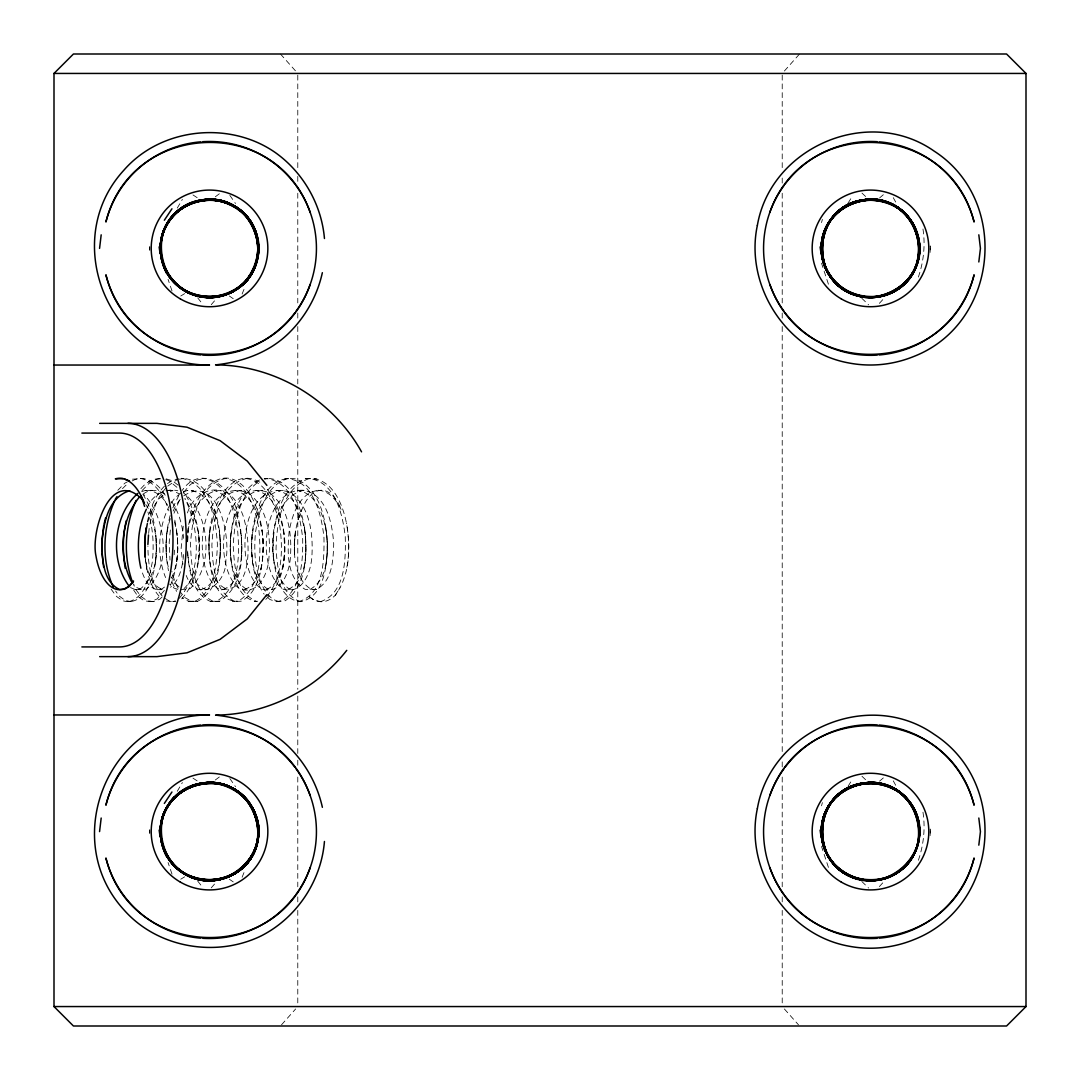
<?xml version="1.0" encoding="UTF-8"?>
<svg xmlns="http://www.w3.org/2000/svg" width="1080" height="1080" viewBox="0 0 1080 1080"><rect width="100%" height="100%" fill="white"/><g stroke="black" fill="none" stroke-linecap="round" stroke-linejoin="round"><path stroke-width="0.75" stroke-dasharray="5 3.75" d="M149.783 249.601L149.81 246.294M149.783 832.802L149.81 829.494M321.543 601.722L313.862 600.17L307.922 595.39A61.722 30.861 -90 0 0 335.165 595.39C348.664 577.125 350.406 552.798 347.639 530.901C345.006 508.572 333.49 475.011 305.478 478.67C277.303 489.753 272.93 526.068 273.038 552.623C274.766 570.564 278.397 599.886 300.942 601.695C325.188 595.998 326.97 564.287 327.416 543.375C325.822 519.548 320.436 489.753 296.325 479.021C266.328 473.337 254.259 511.151 252.14 534.506C250.398 554.877 252.275 576.895 264.127 594.149M930.096 252.437L930.231 247.941M930.096 835.637L930.231 831.141M187.623 552.865C189.162 570.375 192.186 593.474 210.303 601.398L219.402 601.304C246.875 584.631 243.769 543.551 237.897 515.875C234.644 489.78 202.298 461.403 182.075 490.523M187.623 541.85C184.167 510.381 216.851 450.846 248.71 492.156C259.16 508.248 262.94 527.648 263.331 546.588C262.319 565.852 260.361 590.936 241.367 601.128C210.411 604.8 208.319 559.899 209.115 538.002C209.25 511.961 229.216 461.241 262.602 483.908M252.14 534.506L251.546 548.775L252.585 562.586M188.339 601.25L197.424 601.438C221.792 588.695 221.346 554.985 219.497 530.901C216.23 509.895 207.36 479.075 181.629 478.292C209.966 484.394 215.933 519.858 217.391 544.361C216.662 564.313 215.136 591.462 194.684 601.358L188.339 601.25L182.183 597.875M259.51 479.993C234.671 492.561 230.58 525.42 230.175 550.53C231.755 568.796 234.657 598.333 257 601.56C236.183 593.231 234.333 566.001 233.253 546.642C234.117 522.976 238.856 495.005 259.929 480.803M187.65 540.081C186.354 503.888 223.276 463.752 242.784 514.917C250.304 536.355 255.326 596.444 217.782 588.654C189.81 566.582 199.463 475.092 248.198 492.872C267.8 507.735 270.837 535.437 268.906 558.32C267.975 573.507 258.512 595.661 239.625 588.87C211.086 567.392 220.536 476.064 268.988 492.548C288.927 506.831 292.046 534.587 290.399 557.307C289.494 572.562 280.719 595.283 261.454 589.059C232.362 568.215 241.65 477.023 289.778 492.237C310.041 505.94 313.254 533.736 311.891 556.294C310.986 571.644 302.9 594.864 283.298 589.221C255.042 570.281 261.913 487.35 304.088 490.293C327.105 495.396 332.37 523.935 333.707 543.996C333.221 559.818 332.384 581.607 316.116 589.477L305.141 589.356C286.092 577.989 287.321 550.827 289.17 531.428C292.113 514.337 300.497 489.74 321.543 490.28M241.394 557.901L241.866 543.848L240.692 529.578M181.683 598.86C207.198 570.145 203.04 522.072 183.492 491.171M174.177 554.742L174.46 550.112M209.669 531.846L208.764 546.129L209.507 560.075M219.875 559.17L220.509 545.184L219.497 530.901M170.492 585.252C179.01 564.57 179.415 541.283 174.69 519.615M273.389 535.842L272.957 550.098L274.144 563.827M187.637 541.62L188.46 530.523M198.356 560.439L199.138 546.507L198.275 532.224M111.051 589.059L116.411 596.363L122.431 600.629C143.937 607.27 153.374 579.38 155.277 562.937C158.058 539.568 155.425 514.39 142.83 494.1M176.823 561.695L177.755 547.83L177.039 533.561M230.904 533.169L230.148 547.452L231.039 561.344M170.1 515.524C165.497 533.52 164.606 552.461 168.494 570.672M155.277 562.937L156.357 549.153L155.804 534.884M170.343 529.983L169.182 542.646L170.006 560.048M148.662 533.412L149.323 527.081M167.265 529.214L166.05 543.47L166.482 557.537M183.627 554.513C182.412 566.109 180.198 579.663 170.505 587.25M325.796 566.271L327.281 552.731L327.146 538.501L325.363 524.367M276.224 601.682L285.309 600.71C306.261 586.116 307.22 556.294 305.127 532.953C302.643 510.462 292.275 476.55 264.195 478.427C292.829 479.993 300.483 515.768 302.684 539.014C302.954 560.29 301.941 587.358 282.555 600.548L276.224 601.682L269.959 599.508L265.288 595.229M304.196 567.473C306.68 553.649 306.342 539.5 304.209 525.663M265.775 599.373C294.125 573.601 288.562 514.876 265.559 487.08M282.596 568.661C285.201 554.904 285.053 540.797 283.055 526.959M260.969 569.835C263.696 556.146 263.736 542.079 261.887 528.269M183.236 526.19L181.089 549.018L182.898 564.273M147.406 521.856C150.08 508.505 155.304 495.058 165.213 485.393M149.999 524.083C152.698 510.813 157.1 497.016 166.766 487.148M346.869 567.257C349.677 552.69 349.029 537.638 346.491 523.071M821.543 222.588L822.38 219.388M821.543 805.788L822.38 802.589M170.316 518.602C165.132 534.668 164.754 552.177 168.615 568.58M147.825 522.086C150.889 511.313 155.642 499.973 165.267 493.533M172.827 507.803L180.144 492.764M173.988 513.243L180.333 498.11M918.365 277.074C923.67 261.738 925.466 244.863 922.941 228.798M918.365 860.274C923.67 844.938 925.466 828.063 922.941 811.998M318.236 490.28C329.441 490.806 336.825 500.675 341.348 509.936A49.721 24.867 90 0 0 301.752 509.936C295.542 524.178 293.396 539.946 294.611 555.376L294.327 543.065L295.447 530.928C293.598 550.463 292.275 577.503 311.148 589.288L316.116 589.477M297.959 519.656L301.752 509.936M242.109 294.043L245.079 286.673M242.109 877.244L245.079 869.873M171.531 578.083C179.618 560.061 179.226 539.042 173.988 520.29M187.447 512.919C191.916 498.488 205.376 487.094 221.009 490.604M169.493 505.494C158.207 527.432 156.33 554.58 165.578 577.571M173.124 511.096L176.013 505.062L181.292 497.867M147.096 507.735C152.01 495.599 164.741 487.553 177.822 490.779M164.363 590.409L156.978 599.009L150.741 601.587L144.396 600.871L138.321 596.889L131.625 587.088M177.282 208.062L182.385 199.368M177.282 791.262L182.385 782.568M848.111 203.026L852.471 196.034M848.111 786.226L852.471 779.234M335.165 595.39L340.025 587.709M171.234 503.064L174.717 498.19L180.671 493.128M266.639 596.714C282.704 577.355 282.974 549.909 279.815 526.149C275.94 506.776 267.057 479.439 243.554 478.346M211.248 304.668L215.244 300.038M211.248 887.868L215.244 883.238M183.627 492.237L190.431 484.529L197.951 479.79L205.848 478.278M784.39 71.01L799.538 54M281.543 1024.785L295.61 1008.99M879.363 303.372L883.575 298.769M879.363 886.572L883.575 881.968M167.751 486.081L177.296 479.52M140.886 488.646L145.489 483.745L153.09 479.412L160.988 478.332M178.916 598.604C202.757 571.874 199.368 528.863 184.896 498.258M142.061 490.59L149.026 483.408L156.641 479.264L161.393 478.724M117.801 490.293L124.794 483.206L127.346 481.869M122.472 488.646L128.331 482.895M162.054 597.024L159.732 599.251L153.482 601.641L150.741 601.587M879.538 197.978L884.101 194.062M879.538 781.178L884.101 777.263M183.681 495.882C218.579 472.716 230.796 537.678 225.869 560.304C226.773 584.51 197.451 604.935 186.232 575.492M183.978 588.6C207.198 566.055 201.96 524.3 185.044 499.217M215.339 196.776L220.212 193.131M215.339 779.976L220.212 776.331M164.484 587.075L162.135 588.816L157.194 589.68C147.947 587.655 143.856 577.813 141.372 569.646M143.249 494.073C149.431 488.849 158.747 489.699 164.97 494.424M167.454 483.543L173.732 479.682L178.47 478.845M180.751 296.015L184.68 293.612M180.751 879.215L184.68 876.812M310.109 589.41C329.265 578.367 328.077 551.164 326.349 531.887C323.325 515.43 316.615 493.263 297.473 490.28M132.165 480.964C144.99 473.364 159.314 484.461 165.483 495.707M288.266 589.518C307.706 579.272 306.585 551.934 305.127 532.953C302.225 516.267 295.799 494.046 276.696 490.307M166.361 601.074L172.706 601.493L175.19 600.332M266.423 589.613C286.106 580.19 285.107 552.704 283.878 534.019C281.111 517.104 274.968 494.843 255.933 490.361M183.236 492.102L187.07 490.563L193.685 490.509M244.566 589.667C264.506 581.108 263.615 553.46 262.629 535.086C260.01 517.941 254.111 495.639 235.157 490.442M128.763 601.668C145.463 597.092 149.526 576.95 152.267 562.167C154.076 545.413 153.252 528.12 147.906 512.042M288.401 478.454C265.14 484.974 258.363 512.649 255.339 533.682C253.827 553.567 254.907 575.168 266.085 592.353M170.343 491.279L172.922 490.415M222.723 589.707C242.865 582.026 242.136 554.216 241.38 536.166C238.896 518.792 233.226 496.449 214.38 490.536M141.656 491.63L145.53 490.388L152.145 490.347M264.627 479.345L267.759 478.373M200.88 589.721C221.211 582.971 220.644 554.971 220.104 537.233C217.89 518.711 210.303 489.901 187.07 490.563M320.18 601.722C345.776 593.528 345.749 558.644 345.249 536.342C342.59 514.39 335.313 481.653 309.042 478.575C281.462 488.565 276.601 523.652 276.048 549.288C277.506 567.932 279.801 595.296 300.942 601.695M247.118 478.319C218.903 485.19 213.179 520.587 211.882 545.306C212.76 565.015 214.407 592.205 235.022 601.452M226.476 478.278C198.113 484.083 192.038 519.561 190.525 543.969C191.174 564.03 192.659 591.179 213.044 601.317L219.402 601.304M298.202 601.708C323.987 594.688 324.243 559.589 323.973 537.678C321.624 514.742 313.457 478.913 284.837 478.535M304.088 490.293C267.948 496.949 262.467 569.687 289.305 589.126L294.273 589.572M178.875 479.277L185.207 478.305M254.246 601.614L257.418 601.209M130.478 587.588L135.351 589.626L140.306 589.005C162.783 570.605 158.436 534.249 148.784 509.868M283.325 490.334C260.037 492.237 253.584 520.979 251.708 540.149C251.478 556.956 251.964 578.651 267.476 588.951L272.43 589.639M132.435 479.169L143.924 478.454M135.351 589.626L146.313 589.1C172.112 568.12 165.807 517.077 144.153 494.87M232.281 601.519L238.626 601.007C262.184 585.927 261.158 552.191 258.647 527.458C254.894 507.803 246.456 480.37 222.912 478.292M262.548 490.401C239.261 491.373 232.416 520.142 230.404 539.082C229.972 556.133 230.364 577.827 245.632 588.749L250.574 589.694M241.772 490.495C218.511 490.509 211.248 519.305 209.115 538.002C208.697 555.498 208.278 583.632 228.731 589.721M210.303 601.398L216.648 601.196C240.584 587.034 239.638 553.176 237.465 528.768C233.847 508.829 225.815 481.329 202.271 478.278M157.194 589.68L163.202 589.653C150.498 585.765 147.366 570.402 145.436 558.913C146.84 572.683 150.404 587.142 160.258 597.389M180.535 589.707L189.986 588.721C214.596 565.569 209.669 512.865 183.249 492.764M305.478 478.67L316.98 478.832M172.706 601.493L175.46 601.56L169.114 600.952L163.026 597.078M197.424 601.438L191.079 601.142L184.95 597.577L180.347 592.043M167.94 490.55L172.841 490.806L179.185 493.776M145.53 490.388C155.223 489.767 163.134 497.03 167.508 505.062M153.482 601.641L147.15 600.723L141.102 596.565L135.729 589.37L133.839 585.158M131.504 601.695L125.186 600.467L119.192 596.012L115.655 591.043M165.699 479.655L168.831 480.546L178.119 488.308M206.888 589.721C191.619 585.86 188.946 566.487 187.704 553.149M166.131 478.845L172.395 480.762L179.753 486.338M177.809 589.329L174.123 588.168L169.547 584.051M140.346 478.4C155.844 481.464 164.498 496.962 168.899 510.867M278.964 601.641L272.714 599.292L266.922 593.757M141.358 589.586L136.499 587.412L133.15 583.875M192.982 194.94L198.329 198.45M192.982 778.14L198.329 781.65M229.325 296.001L233.24 298.701M229.325 879.201L233.24 881.901M178.997 586.953L175.581 583.767L171.666 577.165M861.962 193.064L866.484 197.343M861.962 776.264L866.484 780.543M861.813 298.283L868.604 304.844M861.813 881.483L868.604 888.043M280.463 54L295.61 71.01M784.39 1008.99L798.458 1024.785M162.122 595.931C150.431 582.35 147.974 563.342 147.919 546.021M197.735 297.904L202.675 304.223M197.735 881.105L202.675 887.423M229.851 195.345L235.494 203.486M229.851 778.545L235.494 786.686M171.558 501.525C179.159 512.271 182.412 525.42 183.627 538.367M145.76 504.482L148.217 508.491M893.268 197.667L896.413 203.351M893.268 780.867L896.413 786.551M171.95 582.161L176.607 591.394M178.106 588.249L174.825 581.553L171.869 571.401M828.428 284.202L821.543 263.277M828.428 867.402L821.543 846.477M172.004 290.925L168.061 279.329M172.004 874.125L168.061 862.529M144.99 556.254L146.867 569.498M187.663 551.03L187.988 558.819M930.177 245.835L930.217 246.969M930.177 829.035L930.217 830.169M930.163 246.618L930.204 249.885M930.163 829.818L930.204 833.085M149.783 247.253L149.81 250.519M149.783 830.452L149.81 833.72M782.217 75.127L782.217 169.614M782.217 178.052L782.217 183.114M782.217 193.239L782.217 302.926M782.217 313.051L782.217 318.114M782.217 326.551L782.217 753.449M782.217 761.886L782.217 766.949M782.217 777.074L782.217 886.761M782.217 896.886L782.217 901.949M782.217 910.386L782.217 1004.873M297.783 75.127L297.783 169.614M297.783 176.364L297.783 183.114M297.783 193.239L297.783 302.926M297.783 313.051L297.783 319.801M297.783 326.551L297.783 383.913M297.783 390.663L297.783 689.337M297.783 696.087L297.783 753.449M297.783 760.199L297.783 766.949M297.783 777.074L297.783 886.761M297.783 896.886L297.783 903.636M297.783 910.386L297.783 1004.873"/><path stroke-width="1.5" d="M102.06 552.082L102.074 539.46L103.761 525.285M161.163 240.894C153.293 314.982 265.829 314.874 257.877 240.867L258.444 247.28M161.163 824.094C153.293 898.182 265.829 898.074 257.877 824.067C259.484 834.867 257.445 846.099 252.14 855.657M918.864 255.771C928.085 193.86 834.773 177.458 822.623 238.869M918.864 838.971C928.085 776.547 834.043 760.901 822.461 822.609M914.126 226.274C900.477 197.438 858.263 190.539 836.136 213.529C812.295 235.724 819.477 279.14 849.204 292.478M822.312 839.403C812.538 790.709 880.889 761.602 909.509 802.076C885.951 767.907 826.726 782.798 822.123 824.04C815.09 860.247 856.184 892.296 889.583 876.663A48.938 48.938 0 0 1 823.001 843.466L821.57 833.463L822.231 823.379L824.945 813.645M161.177 240.813C151.713 303.426 245.835 319.14 257.621 257.391M161.177 824.013C151.713 886.626 245.835 902.34 257.621 840.591M822.177 240.503C814.037 279.734 862.312 312.444 895.739 290.318C926.222 273.389 926.937 224.654 896.63 207.198M822.177 823.702C814.037 862.934 862.312 895.644 895.739 873.518C926.222 856.589 926.937 807.854 896.63 790.398M918.742 256.487L919.364 246.119L917.784 235.859M918.742 839.687C928.895 777.425 834.908 760.239 822.623 822.069M918.702 255.906C920.646 243.526 917.649 230.54 910.386 220.306M918.702 839.106C920.646 826.726 917.649 813.74 910.386 803.507M825.404 267.098L822.623 258.633L821.543 248.306L822.123 240.84M825.404 850.298L822.623 841.833L821.543 831.505L822.123 824.04M161.271 241.11L160.583 249.318L161.77 259.132L164.376 266.935M161.271 824.31L160.583 832.518L161.77 842.333L164.376 850.136M822.285 240.813C812.822 284.918 873.558 316.494 904.433 283.649C939.114 253.341 907.875 190.593 862.758 200.07M822.285 824.013C812.822 868.117 873.558 899.694 904.433 866.849M822.339 240.354C811.85 302.846 906.809 319.694 918.432 257.404C915.948 270.567 907.997 282.474 896.63 289.602M822.339 823.554C813.038 894.767 921.173 900.193 919.31 828.414C911.966 757.741 806.814 775.75 823.351 844.803M161.366 240.449C159.179 252.976 162.405 266.004 169.452 276.507M146.084 527.89L144.707 542.133L144.99 556.254M161.366 823.649C159.179 836.177 162.405 849.204 169.452 859.707M257.796 255.731L257.85 240.732M257.796 838.93L257.85 823.932M148.5 534.992L147.893 544.455M821.543 248.306C819.464 203.256 884.061 181.656 909.509 218.876C886.37 185.166 827.996 199.138 822.461 239.409M821.543 831.505C821.489 773.118 908.105 765.275 918.594 822.65M99.562 248.4L101.183 234.833M99.562 831.6L101.183 818.033M978.817 261.968L980.438 248.4L978.817 234.819M978.817 845.168L980.438 831.6L978.817 818.019M324.446 841.482C321.219 881.118 296.622 917.96 261.131 935.915C215.838 957.96 157.234 947.916 123.795 909.698C57.902 837.594 110.308 714.042 209.52 714.96L54 714.96M258.161 253.827L254.975 266.531L249.44 276.561M147.353 523.557L145.3 534.789L145.166 557.456M255.987 846.963C268.299 813.834 236.263 776.129 201.582 783.391C249.278 773.726 279.248 839.768 240.543 869.454M126.306 520.601C122.486 536.18 122.607 552.555 125.24 568.323M255.771 264.398C274.954 213.476 201.812 174.623 170.37 219.038M255.771 847.598C274.954 796.676 201.812 757.823 170.37 802.238M104.126 523.8L105.584 517.846M161.595 239.22L163.688 231.255L168.061 222.399L174.123 214.596M161.595 822.42L163.688 814.455L168.061 805.599L174.123 797.796M161.555 239.436C164.889 219.969 181.089 204.039 200.381 200.326C135.743 213.314 157.531 311.499 221.522 295.704M161.555 822.636C164.889 803.169 181.089 787.239 200.381 783.527C135.743 796.514 157.531 894.699 221.522 878.904M918.351 257.918C915.84 270.972 907.686 282.474 896.643 289.764M918.351 841.117C915.84 854.172 907.686 865.674 896.643 872.964M322.353 272.687C317.493 294.908 306.248 315.454 290.304 331.654C270.526 351.959 243.324 361.908 215.568 364.878C275.387 365.121 332.532 399.735 361.544 451.858M161.406 239.476C169.412 187.34 249.345 187.259 257.459 239.099C251.978 202.271 201.488 186.341 175.649 213.071C149.283 236.642 160.043 284.675 193.9 294.786C226.409 306.95 263.534 276.561 258.079 242.325C255.231 215.716 227.948 195.075 201.582 200.191C214.097 198.14 227.056 201.204 237.532 208.278M161.406 822.677C166.536 788.846 210.154 770.972 237.532 791.478M918.581 840.591C915.854 853.7 908.051 865.674 896.63 872.802M822.42 239.139C825.336 225.302 833.99 212.814 846.356 205.821C816.48 221.63 813.321 267.8 840.915 287.401M822.42 822.339C825.336 808.502 833.99 796.014 846.356 789.021C816.48 804.83 813.321 851 840.915 870.601M161.528 822.002C164.309 809.042 172.233 797.499 183.33 790.25M822.474 238.869C827.901 206.915 867.793 189.013 895.266 206.199M822.474 822.069C827.901 790.115 867.793 772.214 895.266 789.399M165.267 227.502C151.43 254.975 169.844 291.344 200.191 296.447M165.267 810.702C151.43 838.175 169.844 874.543 200.191 879.647M822.879 237.006C828.374 213.151 853.065 196.317 877.271 199.935C846.855 195.021 817.628 223.398 821.853 253.962M822.879 820.206C828.374 796.351 853.065 779.517 877.271 783.135C800.037 776.858 806.909 893.633 882.32 879.093M136.094 500.418C124.875 525.906 122.877 556.106 132.583 582.35M247.442 280.76L248.63 277.817M247.442 863.96L248.63 861.016M114.615 500.877C102.803 527.715 101.169 560.101 113.279 587.115M238.937 870.71C264.465 852.566 264.56 810.432 238.748 792.518M913.073 855.698C933.849 822.407 901.449 775.386 862.947 783.391M167.468 223.357C144.261 258.525 181.818 307.949 221.724 295.799M167.468 806.558C144.261 841.725 181.818 891.149 221.724 878.999M769.865 212.22C804.222 114.332 949.104 121.122 974.092 222.007A106.92 106.92 0 0 0 878.972 141.817M769.865 795.42C804.222 697.532 949.104 704.322 974.092 805.208A106.92 106.92 0 0 0 878.972 725.018M255.083 265.896C242.19 305.802 179.672 307.328 164.862 268.083C176.351 296.825 216.392 306.518 240.017 286.686C264.546 268.124 264.074 227.381 239.099 209.412M310.135 284.58C275.765 382.428 130.869 375.664 105.908 274.793A106.92 106.92 0 0 0 201.029 354.983M255.083 849.096C242.19 889.002 179.672 890.528 164.862 851.283C177.579 883.818 225.707 890.46 247.077 862.974C270.959 836.365 254.286 789.251 218.957 783.581M310.135 867.78C275.765 965.628 130.869 958.865 105.908 857.992A106.92 106.92 0 0 0 201.029 938.183M146.367 509.233C137.673 527.391 136.472 548.694 140.873 568.202M167.468 223.641C154.791 244.202 160.664 273.416 180.306 287.483M167.468 806.841C154.791 827.402 160.664 856.615 180.306 870.683M828.401 223.668C821.637 235.008 820.058 248.886 823.351 261.603M828.401 806.868C815.711 827.483 821.718 856.427 841.104 870.75M912.573 273.091C934.605 239.517 900.976 191.43 861.854 200.232C821.124 205.686 807.206 264.344 841.104 287.55M912.573 856.292L916.313 848.759M911.061 858.965C935.51 825.903 903.055 775.008 862.758 783.27M164.43 229.365L169.182 220.698L175.568 213.151L183.33 207.05M239.638 209.817C209.196 183.91 157.397 210.344 160.609 250.25C160.596 287.429 208.035 311.121 237.546 288.347L230.486 292.626L222.723 295.38M239.638 793.017C209.196 767.111 157.397 793.543 160.609 833.45C160.596 870.629 208.035 894.321 237.546 871.547L230.486 875.826L222.723 878.58M169.56 220.131C162.472 230.607 159.192 243.621 161.339 256.163M169.56 803.331C162.472 813.807 159.192 826.821 161.339 839.363M166.536 273.334C156.857 254.003 159.624 230.216 173.88 213.853M166.536 856.535C156.857 837.202 159.624 813.416 173.88 797.053M910.508 276.318C917.636 266.18 920.633 253.355 918.729 241.124M910.508 859.518C917.636 849.38 920.633 836.554 918.729 824.324M249.453 276.48C256.716 266.26 259.646 253.26 257.742 240.894M249.453 859.68C270.837 831.857 251.303 786.915 216.459 783.149C185.274 777.843 155.534 807.867 161.136 838.998M249.521 276.399C260.537 261.131 261.063 239.652 251.64 223.479M249.521 859.599C260.537 844.331 261.063 822.852 251.64 806.679M115.222 499.406L116.951 496.651M164.349 220.226L171.936 208.804M164.349 803.426L171.936 792.005M252.018 855.873L245.768 864.473L238.964 870.521M168.386 222.143C175.473 210.992 187.137 203.04 200.097 200.516L192.173 202.635M168.386 805.342C175.473 794.192 187.137 786.24 200.097 783.716L192.173 785.835L184.815 789.521M829.062 222.332C845.276 194.94 887.827 191.903 907.767 216.702C896.805 204.12 879.512 197.384 862.947 200.191M829.062 805.532C845.276 778.14 887.827 775.102 907.767 799.902C887.179 774.212 842.764 778.653 827.658 807.894C811.337 835.569 829.737 874.665 861.476 879.701M911.817 274.603C897.75 297.608 864.027 304.493 842.346 288.266C870.386 309.947 915.705 289.885 919.013 254.718C923.94 223.56 893.443 193.928 862.434 200.259M911.817 857.803C897.75 880.808 864.027 887.692 842.346 871.466C870.386 893.147 915.705 873.086 919.013 837.918C923.94 806.76 893.443 777.128 862.434 783.459M168.129 222.278C188.528 186.638 248.036 195.777 256.824 235.832C266.639 268.353 235.21 303.359 201.825 296.595M168.129 805.478C184.748 777.452 228.717 775.238 248.063 801.428M139.603 496.76C120.501 520.074 117.814 556.335 132.03 582.701M266.882 594.635L247.293 618.881L220.131 639.32L187.016 652.82L156.911 656.64L99.657 656.64M829.602 804.681L836.001 796.865L843.872 790.52L852.876 785.929M248.535 861.138C242.177 869.346 233.307 875.664 223.276 878.486C281.488 861.503 260.631 772.902 201.015 783.405C220.077 780.098 240.584 788.9 250.736 805.478L246.51 799.551L240.192 793.463L231.876 788.062M170.546 219.038C193.306 185.112 251.897 199.031 257.486 239.139M170.546 802.238C182.817 785.389 206.307 778.464 225.841 785.457M346.761 650.349C315.468 690.188 266.274 714.65 215.582 715.122C243.31 718.092 270.513 728.068 290.318 748.332C306.234 764.559 317.453 785.106 322.38 807.314M909.644 277.763L902.772 285.174L894.537 291.019M909.644 860.963L902.772 868.374L894.537 874.22M172.192 216.756C179.334 208.44 189.216 202.622 199.949 200.407M172.192 799.956C179.334 791.64 189.216 785.822 199.949 783.608M240.543 286.254C258.781 271.539 263.75 243.716 251.708 223.601M54 73.44L73.44 54L1006.56 54L1026 73.44L1026 1006.56L1006.56 1026L73.44 1026L54 1006.56L54 73.44L1026 73.44M238.842 287.577C253.085 276.764 260.55 258.296 257.837 240.624M238.842 870.777C253.085 859.964 260.55 841.496 257.837 823.824M238.937 287.51C263.979 269.649 264.627 228.893 240.165 210.249L246.51 216.351L250.79 222.291C240.597 205.754 220.131 196.898 201.056 200.191C213.773 198.261 227.191 200.948 237.695 208.548M907.092 864.081C886.95 888.017 845.06 884.803 829.251 857.709M238.964 287.321C265.882 268.515 263.925 223.884 235.804 207.117M244.242 282.893L233.847 290.871L223.276 295.286C281.003 278.627 261.103 190.35 201.825 200.205M201.825 879.795C239.274 887.639 271.755 843.224 253.328 809.784M137.876 493.371C113.008 515.187 109.377 560.412 129.357 586.454M251.478 223.452C269.365 251.019 250.655 291.735 218.241 296.555C294.692 278.033 248.846 167.238 181.643 208.184M251.478 806.652C269.365 834.219 250.655 874.935 218.241 879.755C294.692 861.233 248.846 750.438 181.643 791.384M235.643 289.643C280.247 263.655 252.734 190.323 202.028 200.178M235.643 872.842C280.247 846.855 252.734 773.523 202.028 783.378M861.26 200.34C815.157 207.711 807.516 275.832 850.865 293.234C888.125 311.526 932.526 269.568 916.353 231.336C903.947 193.077 845.519 188.757 827.631 224.762C806.261 259.808 842.953 307.544 882.32 295.893M861.26 783.54C825.08 789.115 808.623 838.053 834.111 864.351C855.225 889.164 898.911 883.926 913.559 854.82C929.57 826.97 910.737 788.09 878.958 783.405C848.043 777.114 817.371 806.058 821.866 837.284M891.122 292.775C943.299 270.014 915.462 187.124 860.058 200.583C808.974 210.195 810.189 288.428 861.476 296.5M891.122 875.975C944.231 851.432 914.733 769.311 858.114 784.242C809.568 795.38 810.689 869.643 859.545 879.309C798.957 865.04 817.358 773.321 878.324 783.446M237.816 288.333C223.169 298.566 203.297 300.01 187.312 292.005L200.57 296.433M237.816 871.533C223.169 881.766 203.297 883.211 187.312 875.205L200.57 879.633M852.876 202.73C830.412 211.181 816.98 237.033 823.001 260.267A48.938 48.938 0 0 0 889.583 293.463L879.647 296.474L869.292 297.324L858.991 295.974M887.585 294.26L895.131 290.507M887.585 877.46L895.131 873.707M895.442 290.493C867.902 307.894 827.753 289.885 822.434 257.742M895.442 873.693C867.902 891.095 827.753 873.086 822.434 840.942M234.198 290.668C210.829 304.844 177.606 294.975 165.78 270.338M234.198 873.869C222.399 880.497 208.197 882.198 195.197 878.404M223.142 295.407L232.308 291.708M223.142 878.607L232.308 874.908M883.94 295.447C907.078 289.049 922.752 264.492 918.824 240.813M883.94 878.648C907.078 872.249 922.752 847.692 918.824 824.013M884.588 295.124C940.073 280.098 923.13 193.118 866.12 199.651C811.013 203.04 806.625 287.591 861.219 296.312C809.905 288.293 809.339 209.034 860.963 200.394M884.588 878.324C940.073 863.298 923.13 776.317 866.12 782.851C811.013 786.24 806.625 870.791 861.219 879.512C809.905 871.492 809.339 792.234 860.963 783.594M884.493 295.137C927.761 284.715 930.771 217.553 888.746 203C853.389 187.029 811.458 224.249 823.338 261.198M884.493 878.337C910.643 871.29 926.033 840.51 916.61 815.238M883.71 295.38C907.146 289.305 922.86 264.249 918.783 240.489M883.71 878.58C907.146 872.505 922.86 847.449 918.783 823.689M129.762 490.725C107.973 497.07 103.194 524.489 101.844 544.144C102.357 559.926 103.208 581.715 119.516 589.491L124.47 589.262L129.249 586.399L133.556 581.04A49.721 24.867 90 0 1 95.985 556.011C90.436 531.414 110.822 465.98 143.303 500.486M885.276 295.056C869.049 300.065 850.716 296.163 837.945 284.958M885.128 878.297C862.191 885.695 835.164 873.679 825.849 851.337M221.792 295.637L212.828 297.23L202.203 296.784L212.058 297.27L221.832 295.772M221.792 878.837L212.828 880.429L202.203 879.984L212.058 880.47L221.832 878.972M882.279 295.745L873.99 297.216L863.892 296.892M882.279 878.945C856.197 886.235 827.266 867.618 822.461 841.077M883.211 295.663L872.937 297.284L862.839 296.744M883.211 878.864L872.937 880.484L862.839 879.943M882.913 295.731L872.937 297.284L862.569 296.703M882.913 878.931L872.937 880.484L862.569 879.903M222.062 295.704C195.683 303.156 165.834 284.58 161.555 257.391M222.062 878.904C195.683 886.356 165.834 867.78 161.555 840.591M221.171 295.934L211.383 297.31L201.528 296.676M221.171 879.134L211.383 880.511L201.528 879.876M881.577 296.069L871.547 297.324L863.15 296.635M881.577 879.269L871.547 880.524L863.15 879.836M201.825 783.405C214.286 781.434 227.407 784.377 237.695 791.748M201.555 200.111C219.226 197.329 237.722 204.728 248.589 218.916M201.555 783.311C219.226 780.529 237.722 787.928 248.589 802.116M877.811 296.784C864.365 298.62 850.514 294.894 839.822 286.551M877.811 879.984C864.365 881.82 850.514 878.094 839.822 869.751M123.282 478.562L115.344 478.845A61.722 30.861 -90 0 1 141.197 496.071L144.477 503.024M54 365.04L209.52 365.04C110.525 366.026 57.767 242.163 123.795 170.303C160.853 127.589 229.473 120.42 275.481 152.685C303.25 172.489 321.543 204.525 324.459 238.505M99.657 423.36L156.911 423.36L187.016 427.181L220.131 440.681L247.293 461.12L266.882 485.365M81.864 433.08L119.516 433.08A106.92 53.46 90 0 1 172.976 540A106.92 53.46 90 0 1 119.516 646.92L81.864 646.92M54 1006.56L1026 1006.56M217.445 200.246C181.575 192.672 149.229 233.253 164.106 266.625M217.445 783.446C181.575 775.872 149.229 816.453 164.106 849.825M878.324 200.246C817.358 190.121 798.957 281.84 859.545 296.109C840.294 291.681 824.931 274.995 822.055 255.46M858.033 295.582C871.857 299.39 886.802 296.312 898.654 288.428C875.515 305.222 839.916 296.568 827.077 271.026M858.033 878.783C871.857 882.59 886.802 879.512 898.654 871.628C875.515 888.422 839.916 879.768 827.077 854.226M200.597 296.379C188.69 294.219 177.768 287.442 170.532 277.749M200.597 879.579C188.69 877.419 177.768 870.642 170.532 860.949M199.935 296.257L191.984 294.098L184.64 290.385M199.935 879.458L191.984 877.298L184.64 873.585M880.011 200.394L889.663 203.378L898.492 208.278M880.011 783.594L889.663 786.577L898.492 791.478M218.957 200.381C292.248 218.7 251.559 325.593 184.64 290.547M124.835 479.169L129.492 480.978M856.548 295.312C842.967 291.06 831.627 281.07 825.701 268.137M856.548 878.513C842.967 874.26 831.627 864.27 825.701 851.337M184.64 873.747C225.639 899.627 277.088 849.542 252.315 807.854M854.077 294.503C841.361 289.778 830.912 279.936 825.43 267.529M234.441 206.442C201.231 184.343 152.901 217.31 161.366 256.284M234.441 789.642C201.231 767.543 152.901 800.51 161.366 839.484M181.481 288.509C195.143 297.918 213.3 299.822 228.623 293.463A48.938 48.938 0 0 1 162.041 260.267C146.894 196.088 244.647 174.704 257.621 239.382M181.481 871.709C195.143 881.118 213.3 883.022 228.623 876.663A48.938 48.938 0 0 1 162.041 843.466C146.894 779.288 244.647 757.904 257.621 822.582M185.733 874.368C173.367 867.254 164.444 854.955 161.487 840.996C164.214 853.97 172.098 865.539 183.168 872.842M837.945 868.158C879.309 906.943 944.541 848.718 910.292 803.358M183.168 289.643C172.098 282.339 164.228 270.769 161.487 257.796C179.753 331.101 286.673 290.507 251.681 223.56M235.804 790.317L244.094 796.959L250.763 805.248M238.748 209.318L244.823 214.501M899.775 209.372L906.147 214.88L912.263 222.925M899.775 792.572L906.147 798.08L912.263 806.126M239.099 792.612C299.551 844.682 205.848 922.468 165.78 853.538M246.915 800.024L240.192 793.463C248.981 800.807 255.488 810.986 257.486 822.339C244.566 758.147 147.339 779.341 161.919 842.994C176.202 902.718 267.462 884.885 257.742 824.094M176.404 284.445L169.844 277.06L164.903 268.502M176.404 867.645L169.844 860.261L164.903 851.702M911.709 222.035C880.322 172.692 803.007 212.72 825.147 266.828M911.709 805.235C880.322 755.892 803.007 795.92 825.147 850.028M834.516 281.583L826.308 269.474L823.649 262.629M834.516 864.783L826.308 852.674L823.649 845.829M250.776 222.345C230.189 185.679 168.831 196.547 161.717 237.911C152.186 274.59 193.563 309.38 228.069 293.693C268.312 279.288 267.394 215.825 226.746 202.595C193.55 188.757 154.44 220.469 161.136 255.798M250.776 805.545C218.943 754.529 139.712 797.89 165.173 852.296C186.84 902.097 266.166 879.296 258.093 825.592M829.251 274.509C858.128 323.365 936.846 285.255 916.663 232.187M246.767 216.662C269.663 241.758 256.419 286.889 223.371 295.191C254.57 287.213 268.934 245.808 249.359 220.226M246.767 799.862C269.663 824.958 256.419 870.089 223.371 878.391C254.57 870.413 268.934 829.008 249.359 803.426M910.292 220.158C949.401 279.166 856.494 331.938 825.849 268.137M825.863 268.515L831.114 277.479M825.863 851.715L831.114 860.679M915.732 229.757C891.176 170.978 801.387 207.428 825.241 266.693M912.452 223.519L916.245 231.039L918.392 239.179C906.592 177.201 812.106 193.982 822.312 256.203M912.452 806.72L916.245 814.239L918.392 822.38C903.002 753.543 800.807 783.648 825.241 849.893M310.122 212.22C275.778 114.345 130.842 121.109 105.908 222.007A106.92 106.92 0 0 1 201.029 141.817M310.122 795.42C275.778 697.545 130.842 704.309 105.908 805.208A106.92 106.92 0 0 1 201.029 725.018M769.918 284.58C804.209 382.455 949.158 375.638 974.092 274.793A106.92 106.92 0 0 1 878.972 354.983M769.918 867.78C804.209 965.655 949.158 958.838 974.092 857.992A106.92 106.92 0 0 1 878.972 938.183M251.708 806.801L255.839 815.778M824.081 263.952L828.252 273.146M824.081 847.152L828.252 856.346M251.681 806.76L256.055 816.44M141.197 496.071L144.585 506.412M164.16 266.774C140.022 200.205 242.177 170.478 257.459 239.274M164.16 849.974C140.022 783.405 242.177 753.678 257.459 822.474M820.085 246.901L821.084 253.679M820.085 830.101L821.084 836.879M159.125 246.901L160.124 253.679M159.125 830.101L160.124 836.879M102.047 553.662L103.639 567.121M821.556 247.388L822.312 256.257M821.556 830.588L822.312 839.457M127.94 423.36A116.64 58.32 90 0 1 186.26 540A116.64 58.32 90 0 1 127.94 656.64M877.311 355.104A106.92 106.92 0 0 1 784.998 312.62M784.013 311.283A106.92 106.92 0 0 1 784.013 185.517M784.998 184.181A106.92 106.92 0 0 1 877.311 141.696M877.311 938.304A106.92 106.92 0 0 1 784.998 895.82M784.013 894.483A106.92 106.92 0 0 1 784.013 768.717M784.998 767.38A106.92 106.92 0 0 1 877.311 724.896M295.988 768.717A106.92 106.92 0 0 1 295.988 894.483M295.002 895.82A106.92 106.92 0 0 1 202.689 938.304M202.689 724.896A106.92 106.92 0 0 1 295.002 767.38M295.988 185.517A106.92 106.92 0 0 1 295.988 311.283M295.002 312.62A106.92 106.92 0 0 1 202.689 355.104M202.689 141.696A106.92 106.92 0 0 1 295.002 184.181M757.364 225.382C744.417 286.119 786.793 351.445 848.178 362.839A150.039 130.721 -90 0 0 914.261 356.292C998.73 322.947 1010.3 200.191 934.133 151.106C868.712 105.084 770.823 146.934 757.364 225.382M757.364 808.583C744.417 869.319 786.793 934.646 848.178 946.04A150.039 130.721 -90 0 0 914.261 939.492C998.73 906.147 1010.3 783.391 934.133 734.305C868.712 688.284 770.823 730.134 757.364 808.583M841.32 882.104A58.32 58.32 0 0 0 928.8 831.6A58.32 58.32 0 0 0 841.32 781.097A58.32 58.32 0 0 0 841.32 882.104M841.32 298.904A58.32 58.32 0 0 0 928.8 248.4A58.32 58.32 0 0 0 841.32 197.897A58.32 58.32 0 0 0 841.32 298.904M180.36 882.104A58.32 58.32 0 0 0 267.84 831.6A58.32 58.32 0 0 0 180.36 781.097A58.32 58.32 0 0 0 180.36 882.104M180.36 298.904A58.32 58.32 0 0 0 267.84 248.4A58.32 58.32 0 0 0 180.36 197.897A58.32 58.32 0 0 0 180.36 298.904"/></g></svg>
